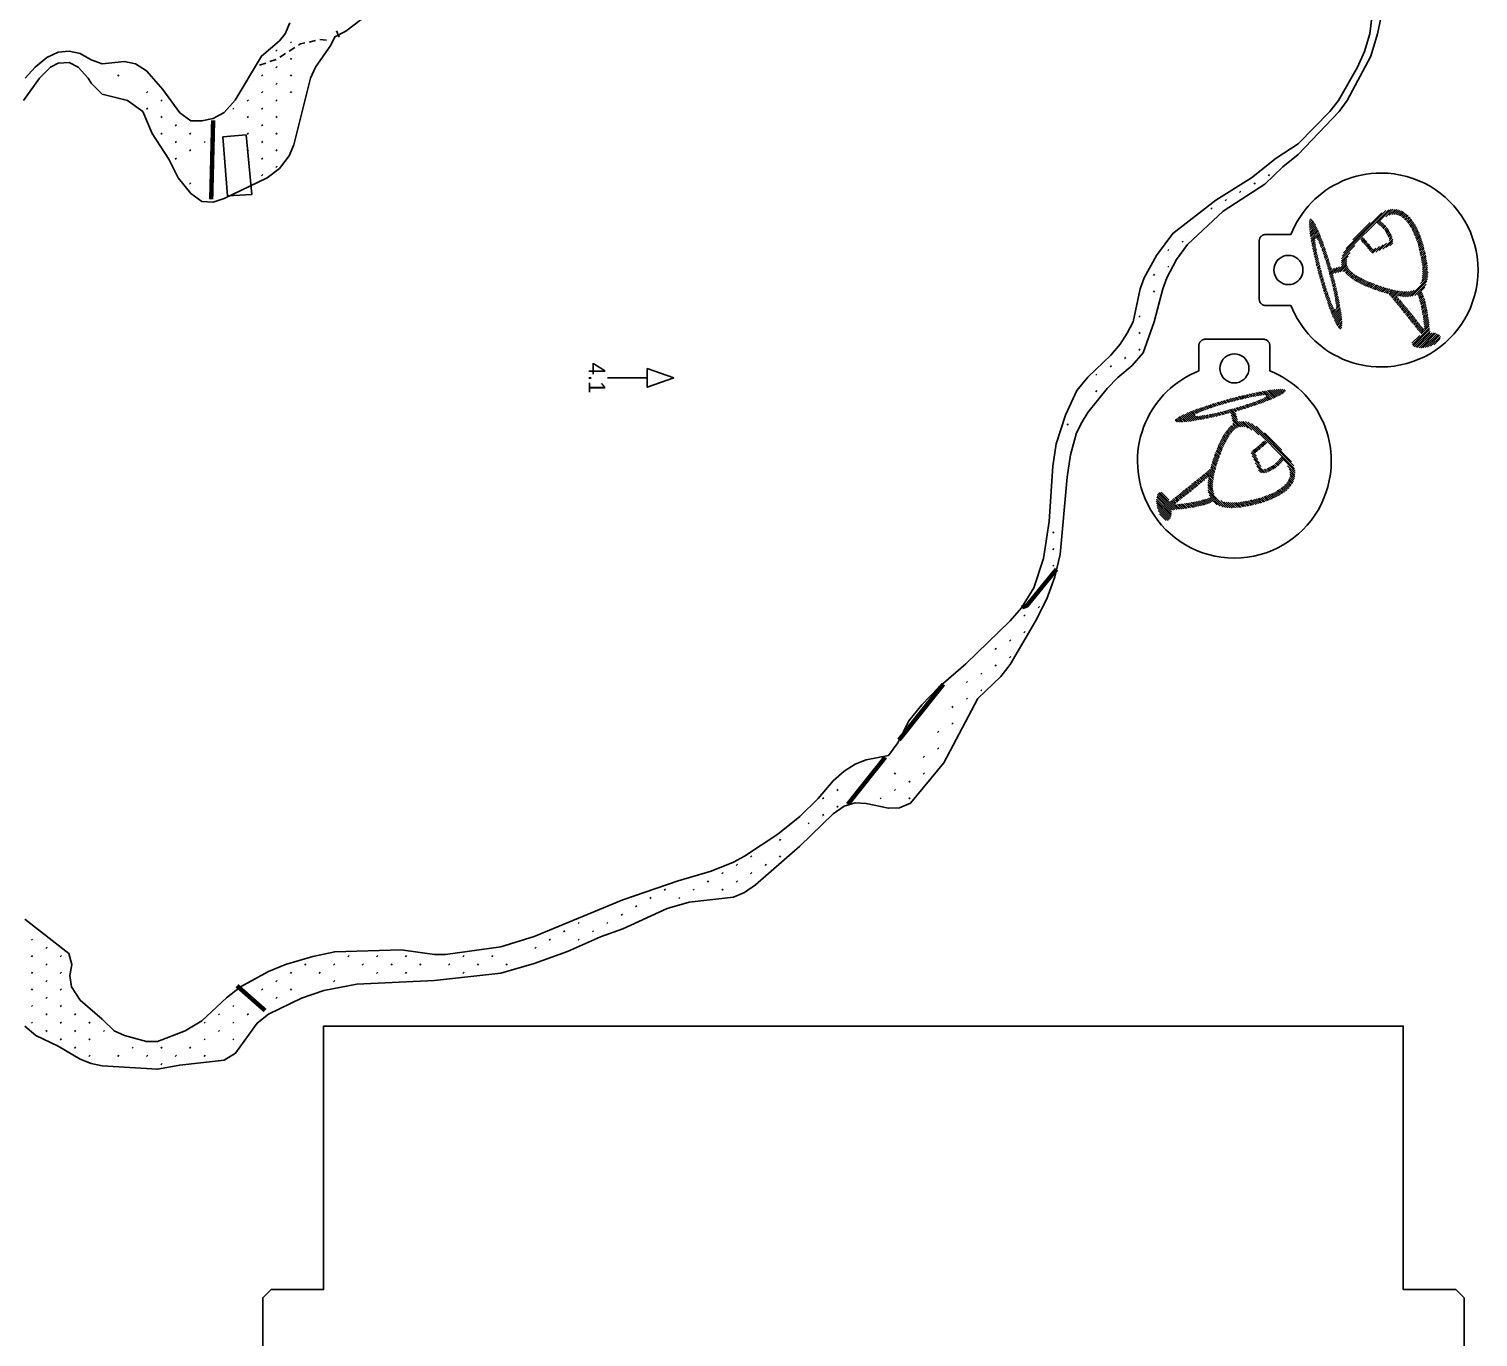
# Model space of a CAD drawing. Header units: millimetres. Extents: x 10 to 1190, y 102 to 890.
# Drawn here: x 927.8 to 1189.5, y 371.9 to 608 of the extents above; entities that cross this region are included whole.
import ezdxf
from ezdxf.enums import TextEntityAlignment as Align

# ---------------------------------------------------------------- set-up
doc = ezdxf.new("R2010")
doc.units = ezdxf.units.MM
for name, color, linetype in [('CUT', 1, 'CONTINUOUS'), ('ETCH', 7, 'CONTINUOUS'), ('SCORE', 5, 'CONTINUOUS')]:
    doc.layers.add(name, color=color, linetype=linetype)

msp = doc.modelspace()

# ---------------------------------------------------------------- linework, layer by layer
at = {"layer": 'CUT'}
for points in [[(1172.222, 611.114), (1171.383, 607.114), (1170.126, 603.114), (1165.859, 595.114), (1164.417, 593.114), (1157.022, 585.327), (1154.284, 583.114), (1151.022, 579.996), (1143.477, 575.114), (1137.019, 569.114), (1135.022, 566.381), (1133.332, 563.114), (1132.563, 561.114), (1131.018, 555.114), (1129.022, 549.557), (1127.022, 547.233), (1124.458, 545.114), (1122.527, 543.114), (1119.022, 538.791), (1118.003, 537.114), (1116.983, 535.114), (1115.922, 531.114), (1115.292, 527.114), (1114.044, 513.114), (1113.065, 509.114), (1111.622, 505.114), (1109.608, 501.114), (1105.022, 493.261), (1103.307, 491.114), (1099.192, 487.114), (1093.022, 475.536), (1087.022, 468.253), (1085.022, 467.384), (1083.022, 467.338), (1079.022, 468.173), (1077.022, 468.28), (1075.022, 467.687), (1073.022, 466.336), (1067.022, 460.489), (1059.022, 453.49), (1057.022, 452.119), (1055.022, 451.251), (1047.022, 450.349), (1043.022, 449.225), (1035.022, 445.555), (1031.022, 444.138), (1025.022, 441.447), (1019.022, 439.29), (1013.022, 437.545), (1001.022, 436.233), (987.022, 435.543), (981.022, 434.397), (977.022, 433.064), (971.022, 430.146), (969.022, 428.517), (965.104, 423.114), (963.022, 421.831), (955.022, 420.954), (951.022, 420.215), (941.022, 420.844), (939.022, 421.242), (937.022, 422.042), (933.022, 424.37), (929.022, 426.274), (927.022, 427.963)], [(927.098, 599.114), (928.917, 601.114), (931.022, 602.864), (933.022, 603.817), (935.022, 604.033), (937.022, 603.57), (939.022, 602.465), (941.022, 601.709), (945.022, 602.134), (947.022, 601.727), (949.022, 600.48), (951.977, 597.114), (955.022, 592.89), (957.022, 591.432), (959.022, 591.423), (961.022, 591.869), (963.022, 592.962), (965.022, 595.136), (969.773, 603.114), (973.022, 605.848), (974.067, 607.114), (974.89, 609.114)]]:
    msp.add_lwpolyline(points, dxfattribs=at)
for points in [[(1150, 569.75), (1150, 569.83), (1150.01, 569.91), (1150.02, 569.99), (1150.04, 570.06), (1150.06, 570.13), (1150.09, 570.2), (1150.12, 570.27), (1150.16, 570.34), (1150.2, 570.4), (1150.24, 570.46), (1150.29, 570.52), (1150.34, 570.57), (1150.4, 570.63), (1150.45, 570.67), (1150.51, 570.72), (1150.58, 570.76), (1150.64, 570.79), (1150.71, 570.82), (1150.78, 570.85), (1150.86, 570.87), (1150.93, 570.89), (1151.01, 570.91), (1151.09, 570.91), (1151.17, 570.92), (1155.72, 570.92), (1156.06, 571.72), (1156.44, 572.5), (1156.85, 573.26), (1157.3, 573.99), (1157.79, 574.7), (1158.3, 575.39), (1158.85, 576.04), (1159.43, 576.67), (1160.05, 577.28), (1160.69, 577.85), (1161.35, 578.39), (1162.05, 578.89), (1162.77, 579.37), (1163.51, 579.8), (1164.28, 580.2), (1165.06, 580.57), (1165.87, 580.89), (1166.7, 581.18), (1167.54, 581.43), (1168.41, 581.63), (1169.29, 581.79), (1170.18, 581.91), (1171.09, 581.98), (1172.01, 582), (1173.2, 581.96), (1174.38, 581.84), (1175.53, 581.64), (1176.66, 581.37), (1177.75, 581.03), (1178.82, 580.62), (1179.85, 580.15), (1180.84, 579.61), (1181.79, 579.01), (1182.7, 578.35), (1183.56, 577.64), (1184.38, 576.87), (1185.15, 576.06), (1185.86, 575.19), (1186.52, 574.28), (1187.12, 573.33), (1187.66, 572.34), (1188.13, 571.31), (1188.54, 570.25), (1188.88, 569.15), (1189.15, 568.03), (1189.35, 566.87), (1189.47, 565.7), (1189.51, 564.5), (1189.47, 563.3), (1189.35, 562.13), (1189.15, 560.97), (1188.88, 559.85), (1188.54, 558.75), (1188.13, 557.69), (1187.66, 556.66), (1187.12, 555.67), (1186.52, 554.72), (1185.86, 553.81), (1185.15, 552.94), (1184.38, 552.13), (1183.56, 551.36), (1182.7, 550.65), (1181.79, 549.99), (1180.84, 549.39), (1179.85, 548.85), (1178.82, 548.38), (1177.75, 547.97), (1176.66, 547.63), (1175.53, 547.36), (1174.38, 547.16), (1173.2, 547.04), (1172.01, 547), (1171.09, 547.02), (1170.18, 547.09), (1169.29, 547.21), (1168.41, 547.37), (1167.54, 547.57), (1166.7, 547.82), (1165.87, 548.11), (1165.06, 548.43), (1164.28, 548.8), (1163.51, 549.2), (1162.77, 549.63), (1162.05, 550.11), (1161.35, 550.61), (1160.69, 551.15), (1160.05, 551.72), (1159.43, 552.33), (1158.85, 552.96), (1158.3, 553.61), (1157.79, 554.3), (1157.3, 555.01), (1156.85, 555.74), (1156.44, 556.5), (1156.06, 557.28), (1155.72, 558.08), (1151.17, 558.08), (1151.09, 558.09), (1151.01, 558.09), (1150.93, 558.11), (1150.86, 558.13), (1150.78, 558.15), (1150.71, 558.18), (1150.64, 558.21), (1150.58, 558.24), (1150.51, 558.28), (1150.45, 558.33), (1150.4, 558.37), (1150.34, 558.43), (1150.29, 558.48), (1150.24, 558.54), (1150.2, 558.6), (1150.16, 558.66), (1150.12, 558.73), (1150.09, 558.8), (1150.06, 558.87), (1150.04, 558.94), (1150.02, 559.01), (1150.01, 559.09), (1150, 559.17), (1150, 559.25), (1150, 569.75)], [(1155.26, 567.13), (1155.717, 567.09), (1156.16, 566.971), (1156.575, 566.778), (1156.951, 566.515), (1157.275, 566.191), (1157.538, 565.815), (1157.731, 565.4), (1157.85, 564.957), (1157.89, 564.5), (1157.85, 564.043), (1157.731, 563.6), (1157.538, 563.185), (1157.275, 562.809), (1156.951, 562.485), (1156.575, 562.222), (1156.16, 562.029), (1155.717, 561.91), (1155.26, 561.87), (1154.803, 561.91), (1154.36, 562.029), (1153.945, 562.222), (1153.569, 562.485), (1153.245, 562.809), (1152.982, 563.185), (1152.789, 563.6), (1152.67, 564.043), (1152.63, 564.5), (1152.67, 564.957), (1152.789, 565.4), (1152.982, 565.815), (1153.245, 566.191), (1153.569, 566.515), (1153.945, 566.778), (1154.36, 566.971), (1154.803, 567.09)], [(1150.75, 552), (1150.83, 552), (1150.91, 551.99), (1150.99, 551.98), (1151.06, 551.96), (1151.13, 551.94), (1151.2, 551.91), (1151.27, 551.88), (1151.34, 551.84), (1151.4, 551.8), (1151.46, 551.76), (1151.52, 551.71), (1151.57, 551.66), (1151.63, 551.6), (1151.67, 551.55), (1151.72, 551.49), (1151.76, 551.42), (1151.79, 551.36), (1151.82, 551.29), (1151.85, 551.22), (1151.87, 551.14), (1151.89, 551.07), (1151.91, 550.99), (1151.91, 550.91), (1151.92, 550.83), (1151.92, 546.28), (1152.72, 545.94), (1153.5, 545.56), (1154.26, 545.15), (1154.99, 544.7), (1155.7, 544.21), (1156.39, 543.7), (1157.04, 543.15), (1157.67, 542.57), (1158.28, 541.95), (1158.85, 541.31), (1159.39, 540.65), (1159.89, 539.95), (1160.37, 539.23), (1160.8, 538.49), (1161.2, 537.72), (1161.57, 536.94), (1161.89, 536.13), (1162.18, 535.3), (1162.43, 534.46), (1162.63, 533.59), (1162.79, 532.71), (1162.91, 531.82), (1162.98, 530.91), (1163, 529.99), (1162.96, 528.8), (1162.84, 527.62), (1162.64, 526.47), (1162.37, 525.34), (1162.03, 524.25), (1161.62, 523.18), (1161.15, 522.15), (1160.61, 521.16), (1160.01, 520.21), (1159.35, 519.3), (1158.64, 518.44), (1157.87, 517.62), (1157.06, 516.85), (1156.19, 516.14), (1155.28, 515.48), (1154.33, 514.88), (1153.34, 514.34), (1152.31, 513.87), (1151.25, 513.46), (1150.15, 513.12), (1149.03, 512.85), (1147.87, 512.65), (1146.7, 512.53), (1145.5, 512.49), (1144.3, 512.53), (1143.13, 512.65), (1141.97, 512.85), (1140.85, 513.12), (1139.75, 513.46), (1138.69, 513.87), (1137.66, 514.34), (1136.67, 514.88), (1135.72, 515.48), (1134.81, 516.14), (1133.94, 516.85), (1133.13, 517.62), (1132.36, 518.44), (1131.65, 519.3), (1130.99, 520.21), (1130.39, 521.16), (1129.85, 522.15), (1129.38, 523.18), (1128.97, 524.25), (1128.63, 525.34), (1128.36, 526.47), (1128.16, 527.62), (1128.04, 528.8), (1128, 529.99), (1128.02, 530.91), (1128.09, 531.82), (1128.21, 532.71), (1128.37, 533.59), (1128.57, 534.46), (1128.82, 535.3), (1129.11, 536.13), (1129.43, 536.94), (1129.8, 537.72), (1130.2, 538.49), (1130.63, 539.23), (1131.11, 539.95), (1131.61, 540.65), (1132.15, 541.31), (1132.72, 541.95), (1133.33, 542.57), (1133.96, 543.15), (1134.61, 543.7), (1135.3, 544.21), (1136.01, 544.7), (1136.74, 545.15), (1137.5, 545.56), (1138.28, 545.94), (1139.08, 546.28), (1139.08, 550.83), (1139.09, 550.91), (1139.09, 550.99), (1139.11, 551.07), (1139.13, 551.14), (1139.15, 551.22), (1139.18, 551.29), (1139.21, 551.36), (1139.24, 551.42), (1139.28, 551.49), (1139.33, 551.55), (1139.37, 551.6), (1139.43, 551.66), (1139.48, 551.71), (1139.54, 551.76), (1139.6, 551.8), (1139.66, 551.84), (1139.73, 551.88), (1139.8, 551.91), (1139.87, 551.94), (1139.94, 551.96), (1140.01, 551.98), (1140.09, 551.99), (1140.17, 552), (1140.25, 552), (1150.75, 552)], [(1148.13, 546.74), (1148.09, 546.283), (1147.971, 545.84), (1147.778, 545.425), (1147.515, 545.049), (1147.191, 544.725), (1146.815, 544.462), (1146.4, 544.269), (1145.957, 544.15), (1145.5, 544.11), (1145.043, 544.15), (1144.6, 544.269), (1144.185, 544.462), (1143.809, 544.725), (1143.485, 545.049), (1143.222, 545.425), (1143.029, 545.84), (1142.91, 546.283), (1142.87, 546.74), (1142.91, 547.197), (1143.029, 547.64), (1143.222, 548.055), (1143.485, 548.431), (1143.809, 548.755), (1144.185, 549.018), (1144.6, 549.211), (1145.043, 549.33), (1145.5, 549.37), (1145.957, 549.33), (1146.4, 549.211), (1146.815, 549.018), (1147.191, 548.755), (1147.515, 548.431), (1147.778, 548.055), (1147.971, 547.64), (1148.09, 547.197)], [(981, 292.885), (1176, 292.885), (1176, 340.442), (1185.5, 340.442), (1187, 341.942), (1187, 378.942), (1185.5, 380.442), (1176, 380.442), (1176, 428), (981, 428), (981, 380.442), (971.5, 380.442), (970, 378.942), (970, 341.942), (971.5, 340.442), (981, 340.442)]]:
    msp.add_lwpolyline(points, close=True, dxfattribs=at)
at = {"layer": 'ETCH'}
for points in [[(983.822, 606.564), (983.311, 607.649)], [(974.79, 604.02), (975.802, 604.665)], [(975.2, 605.72), (974.988, 605.507)], [(976.477, 605.094), (976.822, 605.314), (977.594, 605.485)], [(978.375, 605.659), (979.547, 605.919)], [(980.328, 606.093), (981.519, 605.998)], [(982.315, 605.914), (982.322, 605.914)], [(971.295, 602.119), (972.427, 602.517)], [(972.602, 604.22), (972.39, 604.007)], [(973.102, 602.947), (974.115, 603.591)], [(975.2, 602.72), (974.988, 602.507)], [(944.024, 599.72), (943.812, 599.507)], [(969.408, 601.459), (970.54, 601.855)], [(970.004, 599.72), (969.792, 599.507)], [(972.602, 601.22), (972.39, 601.007)], [(975.2, 599.72), (974.988, 599.507)], [(972.602, 598.22), (972.39, 598.007)], [(949.22, 596.72), (949.008, 596.507)], [(951.818, 595.22), (951.606, 595.007)], [(967.406, 595.22), (967.194, 595.007)], [(970.004, 596.72), (969.792, 596.507)], [(972.602, 595.22), (972.39, 595.007)], [(975.2, 596.72), (974.988, 596.507)], [(949.22, 593.72), (949.008, 593.507)], [(951.818, 592.22), (951.606, 592.007)], [(964.808, 593.72), (964.596, 593.507)], [(967.406, 592.22), (967.194, 592.007)], [(970.004, 593.72), (969.792, 593.507)], [(972.602, 592.22), (972.39, 592.007)], [(951.818, 589.22), (951.606, 589.007)], [(954.416, 590.72), (954.204, 590.507)], [(957.014, 589.22), (956.802, 589.007)], [(967.406, 589.22), (967.194, 589.007)], [(970.004, 590.72), (969.792, 590.507)], [(972.602, 589.22), (972.39, 589.007)], [(954.416, 587.72), (954.204, 587.507)], [(959.612, 587.72), (959.4, 587.507)], [(970.004, 587.72), (969.792, 587.507)], [(954.416, 584.72), (954.204, 584.507)], [(957.014, 586.22), (956.802, 586.007)], [(967.406, 586.22), (967.194, 586.007)], [(970.004, 584.72), (969.792, 584.507)], [(972.602, 586.22), (972.39, 586.007)], [(970.004, 581.72), (969.792, 581.507)], [(972.602, 583.22), (972.39, 583.007)], [(1151.864, 581.72), (1151.652, 581.507)], [(957.014, 580.22), (956.802, 580.007)], [(1146.668, 578.72), (1146.456, 578.507)], [(1149.266, 580.22), (1149.054, 580.007)], [(1144.07, 577.22), (1143.858, 577.007)], [(1141.472, 575.72), (1141.26, 575.507)], [(1159.04, 573.05), (1159.56, 573.57)], [(1159.04, 572.69), (1159.72, 573.37)], [(1159.08, 573.44), (1159.36, 573.72)], [(1165, 566.99), (1173.4, 575.39)], [(1165.24, 567.58), (1172.88, 575.22)], [(1165.72, 568.41), (1172.16, 574.85)], [(1171.32, 572.95), (1173.84, 575.47)], [(1171.48, 572.76), (1171.96, 573.24)], [(1172.84, 574.12), (1174.2, 575.48)], [(1173.48, 574.41), (1174.52, 575.45)], [(1173.96, 574.53), (1174.84, 575.41)], [(1174.32, 574.54), (1175.16, 575.38)], [(1174.68, 574.55), (1175.4, 575.27)], [(1174.96, 574.47), (1175.68, 575.19)], [(1175.2, 574.36), (1175.92, 575.08)], [(1175.44, 574.25), (1176.12, 574.93)], [(1175.68, 574.13), (1176.32, 574.77)], [(1175.88, 573.98), (1176.52, 574.62)], [(1176.08, 573.83), (1176.72, 574.47)], [(1176.24, 573.63), (1176.92, 574.31)], [(1176.44, 573.48), (1177.08, 574.12)], [(1176.6, 573.28), (1177.28, 573.96)], [(1176.75, 573.08), (1177.43, 573.76)], [(1176.9, 572.88), (1177.58, 573.56)], [(1177.06, 572.68), (1177.7, 573.32)], [(1159.04, 572.34), (1159.88, 573.18)], [(1159.08, 572.03), (1160, 572.95)], [(1159.08, 571.67), (1160.16, 572.75)], [(1159.12, 571.36), (1160.24, 572.48)], [(1159.16, 571.05), (1160.36, 572.25)], [(1159.2, 570.73), (1160.48, 572.01)], [(1159.28, 570.46), (1160.6, 571.78)], [(1159.32, 570.15), (1160.72, 571.55)], [(1159.36, 569.83), (1160.8, 571.27)], [(1159.4, 569.52), (1160.92, 571.04)], [(1160.4, 570.17), (1161, 570.77)], [(1166.92, 569.97), (1170.04, 573.09)], [(1171.68, 572.61), (1172.16, 573.09)], [(1171.88, 572.45), (1172.36, 572.93)], [(1172.08, 572.3), (1172.52, 572.74)], [(1172.24, 572.11), (1172.72, 572.59)], [(1172.4, 571.91), (1172.88, 572.39)], [(1172.6, 571.76), (1173.04, 572.2)], [(1172.72, 571.53), (1173.2, 572.01)], [(1172.88, 571.33), (1173.32, 571.77)], [(1173, 571.1), (1173.48, 571.58)], [(1173.12, 570.87), (1173.6, 571.35)], [(1173.24, 570.63), (1173.72, 571.11)], [(1173.36, 570.4), (1173.84, 570.88)], [(1173.44, 570.12), (1173.96, 570.64)], [(1177.17, 572.44), (1177.85, 573.12)], [(1177.32, 572.24), (1178, 572.92)], [(1177.48, 572.04), (1178.16, 572.72)], [(1177.59, 571.8), (1178.27, 572.48)], [(1177.7, 571.56), (1178.38, 572.24)], [(1177.82, 571.32), (1178.5, 572)], [(1177.93, 571.08), (1178.61, 571.76)], [(1178, 570.8), (1178.72, 571.52)], [(1178.16, 570.6), (1178.88, 571.32)], [(1178.23, 570.32), (1178.95, 571.04)], [(1178.35, 570.08), (1179.07, 570.8)], [(1133.678, 568.22), (1133.466, 568.007)], [(1136.276, 569.72), (1136.064, 569.507)], [(1159.48, 569.25), (1160.12, 569.89)], [(1159.52, 568.93), (1160.12, 569.53)], [(1159.6, 568.66), (1160.16, 569.22)], [(1159.64, 568.35), (1160.2, 568.91)], [(1159.72, 568.07), (1160.24, 568.59)], [(1159.76, 567.76), (1160.32, 568.32)], [(1159.84, 567.48), (1160.36, 568)], [(1160.52, 569.93), (1161.12, 570.53)], [(1160.68, 569.74), (1161.2, 570.26)], [(1160.76, 569.47), (1161.32, 570.03)], [(1160.88, 569.23), (1161.4, 569.75)], [(1161, 569), (1161.52, 569.52)], [(1161.08, 568.72), (1161.6, 569.24)], [(1161.2, 568.49), (1161.68, 568.97)], [(1161.28, 568.22), (1161.76, 568.7)], [(1161.36, 567.94), (1161.88, 568.46)], [(1161.48, 567.71), (1161.96, 568.19)], [(1164.88, 566.51), (1167.28, 568.91)], [(1168.32, 569.95), (1168.76, 570.39)], [(1168.44, 569.72), (1168.92, 570.2)], [(1168.6, 569.53), (1169.08, 570.01)], [(1168.8, 569.37), (1169.24, 569.81)], [(1168.96, 569.18), (1169.4, 569.62)], [(1169.12, 568.99), (1169.56, 569.43)], [(1169.28, 568.79), (1169.72, 569.23)], [(1169.44, 568.6), (1169.92, 569.08)], [(1169.6, 568.41), (1170.04, 568.85)], [(1169.76, 568.21), (1170.2, 568.65)], [(1169.92, 568.02), (1170.36, 568.46)], [(1170.08, 567.83), (1170.56, 568.31)], [(1170.24, 567.63), (1171.08, 568.47)], [(1170.48, 567.52), (1171.72, 568.76)], [(1171.04, 567.72), (1172.36, 569.04)], [(1171.67, 568), (1172.99, 569.32)], [(1172.3, 568.28), (1174.1, 570.08)], [(1172.94, 568.56), (1174.14, 569.76)], [(1173.47, 569.8), (1174.03, 570.36)], [(1173.57, 568.84), (1174.13, 569.4)], [(1178.42, 569.8), (1179.14, 570.52)], [(1178.49, 569.52), (1179.25, 570.28)], [(1178.61, 569.28), (1179.33, 570)], [(1178.68, 569), (1179.44, 569.76)], [(1178.75, 568.72), (1179.51, 569.48)], [(1178.83, 568.44), (1179.59, 569.2)], [(1178.9, 568.16), (1179.66, 568.92)], [(1178.97, 567.88), (1179.73, 568.64)], [(1179.01, 567.56), (1179.81, 568.36)], [(1179.08, 567.28), (1179.84, 568.04)], [(1159.88, 567.17), (1160.4, 567.69)], [(1159.96, 566.9), (1160.48, 567.42)], [(1160.04, 566.62), (1160.56, 567.14)], [(1160.08, 566.31), (1160.6, 566.83)], [(1160.16, 566.04), (1160.68, 566.56)], [(1160.24, 565.76), (1160.72, 566.24)], [(1160.28, 565.45), (1160.8, 565.97)], [(1160.36, 565.18), (1160.88, 565.7)], [(1160.44, 564.9), (1160.92, 565.38)], [(1161.56, 567.44), (1162.04, 567.92)], [(1161.64, 567.16), (1162.12, 567.64)], [(1161.72, 566.89), (1162.2, 567.37)], [(1161.8, 566.62), (1162.32, 567.14)], [(1161.92, 566.38), (1162.4, 566.86)], [(1162, 566.11), (1162.48, 566.59)], [(1162.08, 565.84), (1162.56, 566.32)], [(1162.16, 565.56), (1162.64, 566.04)], [(1162.24, 565.29), (1162.72, 565.77)], [(1162.32, 565.01), (1162.8, 565.49)], [(1163.68, 563.9), (1165.8, 566.02)], [(1164.16, 564.03), (1165.8, 565.67)], [(1164.64, 564.15), (1165.84, 565.35)], [(1164.84, 566.12), (1166.4, 567.68)], [(1164.84, 565.77), (1166.04, 566.97)], [(1164.88, 565.45), (1165.84, 566.41)], [(1179.15, 567), (1179.95, 567.8)], [(1179.23, 566.72), (1180.03, 567.52)], [(1179.26, 566.4), (1180.06, 567.2)], [(1179.3, 566.08), (1180.14, 566.92)], [(1179.37, 565.8), (1180.17, 566.6)], [(1179.4, 565.48), (1180.2, 566.28)], [(1179.47, 564.84), (1180.35, 565.72)], [(1179.48, 565.2), (1180.28, 566)], [(1179.5, 564.52), (1180.38, 565.4)], [(1131.08, 563.72), (1130.868, 563.507)], [(1133.678, 565.22), (1133.466, 565.007)], [(1160.52, 564.63), (1161, 565.11)], [(1160.6, 564.36), (1161.08, 564.84)], [(1160.64, 564.04), (1161.16, 564.56)], [(1160.72, 563.77), (1161.24, 564.29)], [(1160.8, 563.49), (1161.28, 563.97)], [(1160.88, 563.22), (1161.36, 563.7)], [(1160.96, 562.95), (1161.44, 563.43)], [(1161.04, 562.67), (1161.52, 563.15)], [(1161.12, 562.4), (1161.6, 562.88)], [(1162.4, 564.74), (1162.88, 565.22)], [(1162.48, 564.47), (1162.96, 564.95)], [(1162.56, 564.19), (1163.12, 564.75)], [(1162.6, 563.88), (1163.56, 564.84)], [(1162.68, 563.61), (1164.04, 564.97)], [(1162.76, 563.33), (1164.48, 565.05)], [(1162.84, 563.06), (1163.32, 563.54)], [(1162.92, 562.79), (1163.4, 563.27)], [(1163, 562.51), (1163.48, 562.99)], [(1165.08, 564.24), (1165.96, 565.12)], [(1165.4, 564.21), (1166.08, 564.89)], [(1165.56, 564.01), (1166.2, 564.65)], [(1165.72, 563.82), (1166.36, 564.46)], [(1165.88, 563.63), (1166.56, 564.31)], [(1166.08, 563.47), (1166.72, 564.11)], [(1166.28, 563.32), (1166.92, 563.96)], [(1166.48, 563.16), (1167.12, 563.8)], [(1166.67, 563), (1167.31, 563.64)], [(1166.86, 562.84), (1167.54, 563.52)], [(1167.06, 562.68), (1167.74, 563.36)], [(1167.29, 562.56), (1167.97, 563.24)], [(1167.52, 562.44), (1168.2, 563.12)], [(1167.76, 562.32), (1168.44, 563)], [(1167.99, 562.2), (1168.67, 562.88)], [(1168.22, 562.08), (1168.9, 562.76)], [(1177.18, 559.72), (1180.38, 562.92)], [(1179.14, 562.04), (1180.42, 563.32)], [(1179.35, 562.6), (1180.43, 563.68)], [(1179.44, 563.4), (1180.4, 564.36)], [(1179.44, 563.04), (1180.48, 564.08)], [(1179.49, 563.8), (1180.41, 564.72)], [(1179.5, 564.16), (1180.38, 565.04)], [(1131.08, 560.72), (1130.868, 560.507)], [(1161.2, 562.13), (1161.68, 562.61)], [(1161.28, 561.85), (1161.76, 562.33)], [(1161.36, 561.58), (1161.84, 562.06)], [(1161.44, 561.31), (1161.92, 561.79)], [(1161.52, 561.03), (1162, 561.51)], [(1161.6, 560.76), (1162.08, 561.24)], [(1161.68, 560.49), (1162.16, 560.97)], [(1161.76, 560.21), (1162.28, 560.73)], [(1161.88, 559.98), (1162.36, 560.46)], [(1161.96, 559.71), (1162.44, 560.19)], [(1163.08, 562.24), (1163.56, 562.72)], [(1163.12, 561.93), (1163.64, 562.45)], [(1163.2, 561.65), (1163.68, 562.13)], [(1163.28, 561.38), (1163.76, 561.86)], [(1163.32, 561.07), (1163.84, 561.59)], [(1163.4, 560.79), (1163.92, 561.31)], [(1163.48, 560.52), (1163.96, 561)], [(1163.52, 560.2), (1164.04, 560.72)], [(1163.59, 559.92), (1164.11, 560.44)], [(1163.62, 559.6), (1164.14, 560.12)], [(1168.46, 561.96), (1169.14, 562.64)], [(1168.69, 561.84), (1169.37, 562.52)], [(1168.92, 561.72), (1169.64, 562.44)], [(1169.16, 561.6), (1169.88, 562.32)], [(1169.43, 561.52), (1170.15, 562.24)], [(1169.67, 561.4), (1170.39, 562.12)], [(1169.94, 561.32), (1170.66, 562.04)], [(1170.17, 561.2), (1170.89, 561.92)], [(1170.45, 561.12), (1171.17, 561.84)], [(1170.68, 561), (1171.44, 561.76)], [(1170.95, 560.92), (1171.67, 561.64)], [(1171.23, 560.84), (1171.95, 561.56)], [(1171.46, 560.72), (1172.22, 561.48)], [(1171.73, 560.64), (1172.49, 561.4)], [(1172.01, 560.56), (1172.73, 561.28)], [(1172.28, 560.48), (1173, 561.2)], [(1172.55, 560.4), (1173.31, 561.16)], [(1172.83, 560.32), (1173.59, 561.08)], [(1173.1, 560.24), (1173.86, 561)], [(1173.38, 560.16), (1174.14, 560.92)], [(1173.53, 559.96), (1174.41, 560.84)], [(1173.68, 559.76), (1174.72, 560.8)], [(1173.88, 559.6), (1175.04, 560.76)], [(1174.03, 559.4), (1175.35, 560.72)], [(1174.18, 559.2), (1175.66, 560.68)], [(1175.14, 559.8), (1175.98, 560.64)], [(1175.45, 559.76), (1176.33, 560.64)], [(1175.76, 559.72), (1176.68, 560.64)], [(1176.08, 559.68), (1177.04, 560.64)], [(1176.43, 559.68), (1177.47, 560.72)], [(1176.78, 559.68), (1177.98, 560.88)], [(1177.57, 559.76), (1180.29, 562.48)], [(1178.08, 559.92), (1180.12, 561.96)], [(1178.56, 560.04), (1179.92, 561.4)], [(1178.67, 559.8), (1179.35, 560.48)], [(1178.79, 559.56), (1179.47, 560.24)], [(1162.04, 559.43), (1162.52, 559.91)], [(1162.12, 559.16), (1162.64, 559.68)], [(1162.24, 558.92), (1162.72, 559.4)], [(1162.31, 558.64), (1162.79, 559.12)], [(1162.38, 558.36), (1162.9, 558.88)], [(1162.5, 558.12), (1162.98, 558.6)], [(1162.57, 557.84), (1163.09, 558.36)], [(1162.64, 557.56), (1163.2, 558.12)], [(1162.8, 557.36), (1163.32, 557.88)], [(1162.87, 557.08), (1163.43, 557.64)], [(1163.06, 556.56), (1164.58, 558.08)], [(1163.17, 556.32), (1164.61, 557.76)], [(1163.7, 559.32), (1164.22, 559.84)], [(1163.73, 559), (1164.29, 559.56)], [(1163.76, 558.68), (1164.32, 559.24)], [(1163.84, 558.4), (1164.44, 559)], [(1163.86, 557.72), (1164.5, 558.36)], [(1163.87, 558.08), (1164.47, 558.68)], [(1174.34, 559), (1174.98, 559.64)], [(1174.49, 558.8), (1175.13, 559.44)], [(1174.64, 558.6), (1175.28, 559.24)], [(1174.84, 558.44), (1175.48, 559.08)], [(1174.99, 558.24), (1175.63, 558.88)], [(1175.14, 558.04), (1175.78, 558.68)], [(1175.3, 557.84), (1175.94, 558.48)], [(1175.45, 557.64), (1176.09, 558.28)], [(1175.6, 557.44), (1176.24, 558.08)], [(1175.76, 557.24), (1176.44, 557.92)], [(1175.91, 557.04), (1176.59, 557.72)], [(1176.07, 556.84), (1176.75, 557.52)], [(1178.86, 559.28), (1179.58, 560)], [(1178.93, 559), (1179.69, 559.76)], [(1179.01, 558.72), (1179.77, 559.48)], [(1179.12, 558.48), (1179.88, 559.24)], [(1179.19, 558.2), (1179.95, 558.96)], [(1179.23, 557.88), (1180.03, 558.68)], [(1179.3, 557.6), (1180.1, 558.4)], [(1179.33, 557.28), (1180.13, 558.08)], [(1179.41, 557), (1180.21, 557.8)], [(1128.482, 556.22), (1128.27, 556.007)], [(1162.98, 556.84), (1163.58, 557.44)], [(1163.24, 556.04), (1164.68, 557.48)], [(1163.4, 555.84), (1164.76, 557.2)], [(1163.51, 555.6), (1164.79, 556.88)], [(1163.59, 555.32), (1164.83, 556.56)], [(1163.7, 555.08), (1164.86, 556.24)], [(1163.81, 554.84), (1164.89, 555.92)], [(1163.93, 554.6), (1164.93, 555.6)], [(1164.08, 554.4), (1164.96, 555.28)], [(1164.23, 554.2), (1164.99, 554.96)], [(1176.26, 556.68), (1176.9, 557.32)], [(1176.41, 556.48), (1177.05, 557.12)], [(1176.57, 556.28), (1177.21, 556.92)], [(1176.72, 556.08), (1177.4, 556.76)], [(1176.87, 555.88), (1177.55, 556.56)], [(1177.03, 555.68), (1177.71, 556.36)], [(1177.18, 555.48), (1177.86, 556.16)], [(1177.33, 555.28), (1178.01, 555.96)], [(1177.49, 555.08), (1178.17, 555.76)], [(1177.64, 554.88), (1178.32, 555.56)], [(1177.83, 554.72), (1178.47, 555.36)], [(1177.99, 554.52), (1178.63, 555.16)], [(1178.14, 554.32), (1178.78, 554.96)], [(1179.44, 556.68), (1180.24, 557.48)], [(1179.51, 556.4), (1180.35, 557.24)], [(1179.59, 556.12), (1180.39, 556.92)], [(1179.62, 555.8), (1180.42, 556.6)], [(1179.66, 555.48), (1180.46, 556.28)], [(1179.69, 555.16), (1180.53, 556)], [(1179.72, 554.84), (1180.56, 555.68)], [(1179.76, 554.52), (1180.64, 555.4)], [(1179.79, 554.2), (1180.67, 555.08)], [(1128.482, 553.22), (1128.27, 553.007)], [(1164.39, 554), (1164.99, 554.6)], [(1164.54, 553.8), (1164.94, 554.2)], [(1177.58, 551.28), (1178.98, 552.68)], [(1177.65, 551), (1180.73, 554.08)], [(1177.8, 550.8), (1180.76, 553.76)], [(1178, 550.64), (1180.84, 553.48)], [(1178.27, 550.56), (1180.87, 553.16)], [(1178.3, 554.12), (1178.94, 554.76)], [(1178.45, 553.92), (1179.09, 554.56)], [(1178.54, 550.48), (1181.22, 553.16)], [(1178.6, 553.72), (1179.24, 554.36)], [(1178.76, 553.52), (1179.44, 554.2)], [(1178.86, 550.44), (1181.58, 553.16)], [(1178.91, 553.32), (1179.59, 554)], [(1179.1, 553.16), (1179.74, 553.8)], [(1179.17, 550.4), (1181.85, 553.08)], [(1179.26, 552.96), (1180.7, 554.4)], [(1179.56, 550.44), (1182.12, 553)], [(1179.82, 553.88), (1180.66, 554.72)], [(1179.96, 550.48), (1182.36, 552.88)], [(1180.39, 550.56), (1182.55, 552.72)], [(1180.91, 550.72), (1182.71, 552.52)], [(1128.482, 550.22), (1128.27, 550.007)], [(1181.54, 551), (1182.7, 552.16)], [(1123.286, 547.22), (1123.074, 547.007)], [(1125.884, 548.72), (1125.672, 548.507)], [(1032.261, 545.008), (1039.461, 545.008)], [(1120.688, 545.72), (1120.476, 545.507)], [(1120.688, 542.72), (1120.476, 542.507)], [(1147.04, 541.84), (1147.56, 541.32)], [(1147.31, 541.92), (1147.83, 541.4)], [(1147.62, 541.96), (1148.14, 541.44)], [(1147.9, 542.04), (1148.42, 541.52)], [(1148.17, 542.12), (1148.69, 541.6)], [(1148.48, 542.16), (1149, 541.64)], [(1148.76, 542.24), (1149.32, 541.68)], [(1149.07, 542.28), (1149.59, 541.76)], [(1149.35, 542.36), (1149.91, 541.8)], [(1149.66, 542.4), (1150.22, 541.84)], [(1149.93, 542.48), (1150.53, 541.88)], [(1150.25, 542.52), (1150.89, 541.88)], [(1150.52, 542.6), (1152.04, 541.08)], [(1150.83, 542.64), (1152.27, 541.2)], [(1151.15, 542.68), (1152.55, 541.28)], [(1151.46, 542.72), (1152.78, 541.4)], [(1151.73, 542.8), (1153.01, 541.52)], [(1152.05, 542.84), (1153.25, 541.64)], [(1152.36, 542.88), (1153.48, 541.76)], [(1152.67, 542.92), (1153.75, 541.84)], [(1153.03, 542.92), (1153.95, 542)], [(1153.34, 542.96), (1154.18, 542.12)], [(1153.69, 542.96), (1154.37, 542.28)], [(1154.05, 542.96), (1154.57, 542.44)], [(1154.44, 542.92), (1154.72, 542.64)], [(1138.36, 539.2), (1138.88, 538.68)], [(1138.56, 539.36), (1139.12, 538.8)], [(1138.84, 539.43), (1139.36, 538.91)], [(1139.12, 539.5), (1139.6, 539.02)], [(1139.36, 539.62), (1139.88, 539.1)], [(1139.64, 539.69), (1140.12, 539.21)], [(1139.92, 539.76), (1140.4, 539.28)], [(1140.16, 539.88), (1140.68, 539.36)], [(1140.43, 539.96), (1140.91, 539.48)], [(1140.71, 540.04), (1141.19, 539.56)], [(1140.98, 540.12), (1141.46, 539.64)], [(1141.21, 540.24), (1141.73, 539.72)], [(1141.49, 540.32), (1141.97, 539.84)], [(1141.76, 540.4), (1142.24, 539.92)], [(1142.03, 540.48), (1142.51, 540)], [(1142.31, 540.56), (1142.79, 540.08)], [(1142.58, 540.64), (1143.06, 540.16)], [(1142.85, 540.72), (1143.33, 540.24)], [(1143.13, 540.8), (1143.61, 540.32)], [(1143.4, 540.88), (1143.88, 540.4)], [(1143.67, 540.96), (1144.15, 540.48)], [(1143.95, 541.04), (1144.43, 540.56)], [(1144.22, 541.12), (1144.7, 540.64)], [(1144.33, 539.24), (1146.05, 537.52)], [(1144.49, 541.2), (1144.97, 540.72)], [(1144.61, 539.32), (1145.97, 537.96)], [(1144.77, 541.28), (1145.29, 540.76)], [(1144.88, 539.4), (1145.84, 538.44)], [(1145.04, 541.36), (1145.56, 540.84)], [(1145.19, 539.44), (1145.75, 538.88)], [(1145.36, 541.4), (1145.84, 540.92)], [(1145.47, 539.52), (1145.95, 539.04)], [(1145.63, 541.48), (1146.11, 541)], [(1145.74, 539.6), (1146.22, 539.12)], [(1145.9, 541.56), (1146.38, 541.08)], [(1146.01, 539.68), (1146.49, 539.2)], [(1146.18, 541.64), (1146.7, 541.12)], [(1146.29, 539.76), (1146.77, 539.28)], [(1146.45, 541.72), (1146.97, 541.2)], [(1146.56, 539.84), (1147.04, 539.36)], [(1146.76, 541.76), (1147.24, 541.28)], [(1146.84, 539.92), (1147.32, 539.44)], [(1147.11, 540), (1147.59, 539.52)], [(1147.38, 540.08), (1147.86, 539.6)], [(1147.62, 540.2), (1148.14, 539.68)], [(1147.89, 540.28), (1148.37, 539.8)], [(1148.16, 540.36), (1148.64, 539.88)], [(1148.44, 540.44), (1148.92, 539.96)], [(1148.71, 540.52), (1149.19, 540.04)], [(1148.94, 540.64), (1149.46, 540.12)], [(1149.22, 540.72), (1149.7, 540.24)], [(1149.49, 540.8), (1149.97, 540.32)], [(1149.72, 540.92), (1150.24, 540.4)], [(1150, 541), (1150.52, 540.48)], [(1150.23, 541.12), (1150.75, 540.6)], [(1150.47, 541.24), (1151.03, 540.68)], [(1150.74, 541.32), (1151.26, 540.8)], [(1150.93, 541.48), (1151.53, 540.88)], [(1151.17, 541.6), (1151.77, 541)], [(1115.492, 536.72), (1115.28, 536.507)], [(1134.8, 537.46), (1135.2, 537.06)], [(1135, 537.61), (1135.6, 537.01)], [(1135.2, 537.77), (1135.96, 537.01)], [(1135.4, 537.92), (1136.28, 537.04)], [(1135.6, 538.07), (1136.6, 537.07)], [(1135.84, 538.19), (1136.92, 537.11)], [(1136.08, 538.3), (1137.24, 537.14)], [(1136.32, 538.41), (1137.56, 537.17)], [(1136.6, 538.49), (1137.88, 537.21)], [(1136.84, 538.6), (1138.2, 537.24)], [(1137.04, 538.76), (1138.48, 537.32)], [(1137.32, 538.83), (1138.76, 537.39)], [(1137.56, 538.94), (1139.08, 537.42)], [(1137.84, 539.02), (1138.44, 538.42)], [(1138.08, 539.13), (1138.64, 538.57)], [(1138.72, 538.14), (1139.36, 537.5)], [(1139.08, 538.13), (1139.68, 537.53)], [(1139.4, 538.16), (1140, 537.56)], [(1139.68, 538.24), (1140.24, 537.68)], [(1140, 538.27), (1140.56, 537.71)], [(1140.32, 538.3), (1140.84, 537.78)], [(1140.6, 538.38), (1141.12, 537.86)], [(1140.92, 538.41), (1141.44, 537.89)], [(1141.2, 538.48), (1141.72, 537.96)], [(1141.52, 538.52), (1142, 538.04)], [(1141.79, 538.6), (1142.31, 538.08)], [(1142.07, 538.68), (1142.59, 538.16)], [(1142.38, 538.72), (1142.86, 538.24)], [(1142.65, 538.8), (1143.13, 538.32)], [(1142.93, 538.88), (1143.45, 538.36)], [(1143.24, 538.92), (1143.72, 538.44)], [(1143.51, 539), (1143.99, 538.52)], [(1143.79, 539.08), (1144.27, 538.6)], [(1144.06, 539.16), (1144.54, 538.68)], [(1144.9, 538.32), (1147.02, 536.2)], [(1145.03, 537.84), (1146.67, 536.2)], [(1145.15, 537.36), (1146.35, 536.16)], [(1145.21, 536.6), (1145.89, 535.92)], [(1145.24, 536.92), (1146.12, 536.04)], [(1146.45, 537.12), (1147.41, 536.16)], [(1146.77, 537.16), (1147.97, 535.96)], [(1147.12, 537.16), (1148.68, 535.6)], [(1147.51, 537.12), (1149.91, 534.72)], [(1147.99, 537), (1156.39, 528.6)], [(1148.58, 536.76), (1156.22, 529.12)], [(1143.2, 534.01), (1143.88, 533.33)], [(1143.32, 534.24), (1144, 533.56)], [(1143.44, 534.48), (1144.12, 533.8)], [(1143.56, 534.71), (1144.24, 534.03)], [(1143.68, 534.94), (1144.36, 534.26)], [(1143.84, 535.14), (1144.52, 534.46)], [(1144, 535.33), (1144.64, 534.69)], [(1144.16, 535.52), (1144.8, 534.88)], [(1144.32, 535.72), (1144.96, 535.08)], [(1144.47, 535.92), (1145.11, 535.28)], [(1144.63, 536.12), (1145.31, 535.44)], [(1144.82, 536.28), (1145.46, 535.64)], [(1145.01, 536.44), (1145.65, 535.8)], [(1149.41, 536.28), (1155.85, 529.84)], [(1150.97, 535.08), (1154.09, 531.96)], [(1142, 531.32), (1142.76, 530.56)], [(1142.12, 531.55), (1142.84, 530.83)], [(1142.2, 531.83), (1142.92, 531.11)], [(1142.32, 532.06), (1143.04, 531.34)], [(1142.4, 532.33), (1143.12, 531.61)], [(1142.52, 532.57), (1143.24, 531.85)], [(1142.6, 532.84), (1143.32, 532.12)], [(1142.72, 533.08), (1143.44, 532.36)], [(1142.84, 533.31), (1143.52, 532.63)], [(1142.96, 533.54), (1143.64, 532.86)], [(1143.08, 533.78), (1143.76, 533.1)], [(1148.52, 531.52), (1149.76, 530.28)], [(1148.63, 531.76), (1149.47, 530.92)], [(1148.83, 531.92), (1149.31, 531.44)], [(1149.02, 532.08), (1149.46, 531.64)], [(1149.21, 532.24), (1149.65, 531.8)], [(1149.41, 532.4), (1149.85, 531.96)], [(1149.6, 532.56), (1150.08, 532.08)], [(1149.79, 532.72), (1150.23, 532.28)], [(1149.99, 532.88), (1150.43, 532.44)], [(1150.18, 533.04), (1150.62, 532.6)], [(1150.37, 533.2), (1150.81, 532.76)], [(1150.53, 533.4), (1151.01, 532.92)], [(1150.72, 533.56), (1151.2, 533.08)], [(1150.95, 533.68), (1151.39, 533.24)], [(1141.24, 528.9), (1142, 528.14)], [(1141.32, 529.17), (1142.08, 528.41)], [(1141.4, 529.45), (1142.16, 528.69)], [(1141.48, 529.72), (1142.2, 529)], [(1141.56, 529.99), (1142.28, 529.27)], [(1141.64, 530.27), (1142.4, 529.51)], [(1141.72, 530.54), (1142.48, 529.78)], [(1141.84, 530.77), (1142.56, 530.05)], [(1141.92, 531.05), (1142.64, 530.33)], [(1148.72, 530.96), (1150.04, 529.64)], [(1149, 530.33), (1150.32, 529.01)], [(1149.28, 529.7), (1151.08, 527.9)], [(1149.56, 529.06), (1150.76, 527.86)], [(1151.63, 528.76), (1152.11, 528.28)], [(1151.87, 528.88), (1152.35, 528.4)], [(1152.1, 529), (1152.58, 528.52)], [(1152.33, 529.12), (1152.77, 528.68)], [(1152.53, 529.28), (1153.01, 528.8)], [(1152.76, 529.4), (1153.2, 528.96)], [(1152.91, 529.6), (1153.39, 529.12)], [(1153.11, 529.76), (1153.59, 529.28)], [(1153.3, 529.92), (1153.74, 529.48)], [(1153.45, 530.12), (1153.93, 529.64)], [(1153.61, 530.32), (1154.09, 529.84)], [(1153.76, 530.52), (1154.24, 530.04)], [(1153.95, 530.68), (1156.47, 528.16)], [(1155.12, 529.16), (1156.48, 527.8)], [(1138.04, 526.09), (1138.72, 525.41)], [(1138.24, 526.24), (1138.92, 525.56)], [(1138.44, 526.4), (1139.08, 525.76)], [(1138.64, 526.55), (1139.28, 525.91)], [(1138.84, 526.7), (1139.48, 526.06)], [(1139.04, 526.86), (1139.68, 526.22)], [(1139.24, 527.01), (1139.88, 526.37)], [(1139.44, 527.16), (1140.08, 526.52)], [(1139.6, 527.36), (1140.24, 526.72)], [(1139.8, 527.51), (1140.44, 526.87)], [(1140, 527.66), (1140.64, 527.02)], [(1140.2, 527.82), (1141.68, 526.34)], [(1140.4, 527.97), (1141.72, 526.65)], [(1140.6, 528.12), (1141.76, 526.96)], [(1140.72, 526.24), (1141.64, 525.32)], [(1140.76, 528.32), (1141.8, 527.28)], [(1140.76, 526.55), (1141.64, 525.67)], [(1140.8, 526.86), (1141.64, 526.02)], [(1140.96, 528.47), (1141.84, 527.59)], [(1141.16, 528.62), (1141.92, 527.86)], [(1149.84, 528.43), (1150.4, 527.87)], [(1150.8, 528.53), (1151.36, 527.97)], [(1151.12, 528.56), (1151.64, 528.04)], [(1151.4, 528.64), (1151.88, 528.16)], [(1154.98, 526.12), (1155.62, 525.48)], [(1155.13, 526.32), (1155.77, 525.68)], [(1155.25, 526.56), (1155.93, 525.88)], [(1155.36, 526.8), (1156.08, 526.08)], [(1155.41, 528.52), (1156.45, 527.48)], [(1155.47, 527.04), (1156.19, 526.32)], [(1155.53, 528.04), (1156.41, 527.16)], [(1155.54, 527.68), (1156.38, 526.84)], [(1155.55, 527.32), (1156.27, 526.6)], [(1131.56, 523.73), (1134.16, 521.13)], [(1131.64, 524), (1134.48, 521.16)], [(1131.8, 524.2), (1134.76, 521.24)], [(1132, 524.35), (1135.08, 521.27)], [(1132.28, 524.42), (1133.68, 523.02)], [(1134.92, 523.55), (1135.56, 522.91)], [(1135.12, 523.7), (1135.76, 523.06)], [(1135.32, 523.86), (1135.96, 523.22)], [(1135.52, 524.01), (1136.16, 523.37)], [(1135.72, 524.17), (1136.36, 523.53)], [(1135.88, 524.36), (1136.56, 523.68)], [(1136.08, 524.51), (1136.76, 523.83)], [(1136.28, 524.67), (1136.96, 523.99)], [(1136.48, 524.82), (1137.16, 524.14)], [(1136.68, 524.97), (1137.36, 524.29)], [(1136.88, 525.13), (1137.56, 524.45)], [(1137.08, 525.28), (1137.76, 524.6)], [(1137.28, 525.43), (1137.92, 524.79)], [(1137.48, 525.59), (1138.12, 524.95)], [(1137.68, 525.74), (1138.32, 525.1)], [(1137.84, 525.93), (1138.52, 525.25)], [(1140.68, 525.92), (1141.64, 524.96)], [(1140.68, 525.57), (1141.72, 524.53)], [(1140.68, 525.22), (1141.88, 524.02)], [(1140.72, 524.82), (1143.92, 521.62)], [(1140.76, 524.43), (1143.48, 521.71)], [(1140.92, 523.92), (1142.96, 521.88)], [(1150.52, 523.51), (1151.28, 522.75)], [(1150.8, 523.58), (1151.52, 522.86)], [(1151.08, 523.65), (1151.8, 522.93)], [(1151.32, 523.77), (1152.04, 523.05)], [(1151.6, 523.84), (1152.32, 523.12)], [(1151.8, 524), (1152.52, 523.28)], [(1152.08, 524.07), (1152.76, 523.39)], [(1152.32, 524.18), (1153, 523.5)], [(1152.56, 524.3), (1153.24, 523.62)], [(1152.8, 524.41), (1153.48, 523.73)], [(1153.04, 524.52), (1153.72, 523.84)], [(1153.24, 524.68), (1153.92, 524)], [(1153.44, 524.83), (1154.12, 524.15)], [(1153.68, 524.94), (1154.32, 524.3)], [(1153.88, 525.1), (1154.56, 524.42)], [(1154.08, 525.25), (1154.76, 524.57)], [(1154.28, 525.4), (1154.96, 524.72)], [(1154.48, 525.56), (1155.12, 524.92)], [(1154.63, 525.76), (1155.31, 525.08)], [(1154.83, 525.92), (1155.47, 525.28)], [(1131.4, 522.83), (1134.08, 520.15)], [(1131.44, 523.14), (1134.16, 520.42)], [(1131.44, 522.44), (1134, 519.88)], [(1131.48, 523.46), (1134.16, 520.78)], [(1131.48, 522.04), (1133.88, 519.64)], [(1131.56, 521.61), (1133.72, 519.45)], [(1131.72, 521.09), (1133.52, 519.29)], [(1133.96, 522.74), (1135.4, 521.3)], [(1134.16, 522.9), (1134.8, 522.26)], [(1134.32, 523.09), (1135, 522.41)], [(1134.52, 523.24), (1135.2, 522.56)], [(1134.72, 523.4), (1135.36, 522.76)], [(1134.88, 522.18), (1135.72, 521.34)], [(1135.2, 522.21), (1136.08, 521.33)], [(1135.52, 522.24), (1136.4, 521.36)], [(1135.84, 522.28), (1136.68, 521.44)], [(1136.16, 522.31), (1137, 521.47)], [(1136.48, 522.34), (1137.28, 521.54)], [(1136.8, 522.38), (1137.6, 521.58)], [(1137.12, 522.41), (1137.92, 521.61)], [(1137.4, 522.49), (1138.24, 521.65)], [(1137.68, 522.56), (1138.48, 521.76)], [(1138, 522.59), (1138.8, 521.79)], [(1138.28, 522.67), (1139.08, 521.87)], [(1138.6, 522.7), (1139.4, 521.9)], [(1138.88, 522.77), (1139.68, 521.97)], [(1139.2, 522.81), (1139.96, 522.05)], [(1139.48, 522.88), (1140.24, 522.12)], [(1139.72, 522.99), (1140.48, 522.23)], [(1140, 523.07), (1140.76, 522.31)], [(1140.28, 523.14), (1141, 522.42)], [(1140.56, 523.21), (1141.24, 522.53)], [(1140.8, 523.33), (1141.48, 522.65)], [(1141.04, 523.44), (1142.4, 522.08)], [(1143.04, 522.86), (1144.32, 521.58)], [(1143.6, 522.65), (1144.68, 521.57)], [(1144.04, 522.56), (1145.08, 521.52)], [(1144.4, 522.56), (1145.36, 521.6)], [(1144.8, 522.51), (1145.72, 521.59)], [(1145.16, 522.5), (1146.04, 521.62)], [(1145.52, 522.5), (1146.4, 521.62)], [(1145.84, 522.53), (1146.72, 521.65)], [(1146.2, 522.52), (1147, 521.72)], [(1146.48, 522.6), (1147.28, 521.8)], [(1146.8, 522.63), (1147.6, 521.83)], [(1147.08, 522.7), (1147.92, 521.86)], [(1147.4, 522.74), (1148.2, 521.94)], [(1147.72, 522.77), (1148.52, 521.97)], [(1148, 522.85), (1148.8, 522.05)], [(1148.28, 522.92), (1149.04, 522.16)], [(1148.56, 522.99), (1149.36, 522.19)], [(1148.88, 523.03), (1149.64, 522.27)], [(1149.16, 523.1), (1149.92, 522.34)], [(1149.44, 523.17), (1150.2, 522.41)], [(1149.72, 523.25), (1150.48, 522.49)], [(1150, 523.32), (1150.76, 522.56)], [(1150.28, 523.39), (1151, 522.67)], [(1132, 520.46), (1133.16, 519.3)], [(1112.894, 517.22), (1112.682, 517.007)], [(1112.894, 514.22), (1112.682, 514.007)], [(1112.894, 511.22), (1112.682, 511.007)], [(1110.296, 506.72), (1110.084, 506.507)], [(1110.296, 503.72), (1110.084, 503.507)], [(1107.698, 502.22), (1107.486, 502.007)], [(1105.1, 497.72), (1104.888, 497.507)], [(1107.698, 499.22), (1107.486, 499.007)], [(1102.502, 496.22), (1102.29, 496.007)], [(1105.1, 494.72), (1104.888, 494.507)], [(1102.502, 493.22), (1102.29, 493.007)], [(1097.306, 490.22), (1097.094, 490.007)], [(1099.904, 491.72), (1099.692, 491.507)], [(1097.306, 487.22), (1097.094, 487.007)], [(1099.904, 488.72), (1099.692, 488.507)], [(1094.708, 485.72), (1094.496, 485.507)], [(1094.708, 482.72), (1094.496, 482.507)], [(1092.11, 481.22), (1091.898, 481.007)], [(1089.512, 476.72), (1089.3, 476.507)], [(1092.11, 478.22), (1091.898, 478.007)], [(1084.316, 473.72), (1084.104, 473.507)], [(1086.914, 472.22), (1086.702, 472.007)], [(1089.512, 473.72), (1089.3, 473.507)], [(1071.326, 469.22), (1071.114, 469.007)], [(1073.924, 470.72), (1073.712, 470.507)], [(1076.522, 469.22), (1076.31, 469.007)], [(1081.718, 469.22), (1081.506, 469.007)], [(1084.316, 470.72), (1084.104, 470.507)], [(1086.914, 469.22), (1086.702, 469.007)], [(1071.326, 466.22), (1071.114, 466.007)], [(1073.924, 467.72), (1073.712, 467.507)], [(1068.728, 464.72), (1068.516, 464.507)], [(1063.532, 461.72), (1063.32, 461.507)], [(1058.336, 458.72), (1058.124, 458.507)], [(1063.532, 458.72), (1063.32, 458.507)], [(1053.14, 455.72), (1052.928, 455.507)], [(1055.738, 457.22), (1055.526, 457.007)], [(1058.336, 455.72), (1058.124, 455.507)], [(1060.934, 457.22), (1060.722, 457.007)], [(1050.542, 454.22), (1050.33, 454.007)], [(1055.738, 454.22), (1055.526, 454.007)], [(1040.15, 451.22), (1039.938, 451.007)], [(1042.748, 452.72), (1042.536, 452.507)], [(1045.346, 451.22), (1045.134, 451.007)], [(1047.944, 452.72), (1047.732, 452.507)], [(1053.14, 452.72), (1052.928, 452.507)], [(1034.954, 448.22), (1034.742, 448.007)], [(1037.552, 449.72), (1037.34, 449.507)], [(1024.562, 445.22), (1024.35, 445.007)], [(1027.16, 446.72), (1026.948, 446.507)], [(1029.758, 445.22), (1029.546, 445.007)], [(1032.356, 446.72), (1032.144, 446.507)], [(928.436, 443.72), (928.224, 443.507)], [(1021.964, 443.72), (1021.752, 443.507)], [(1027.16, 443.72), (1026.948, 443.507)], [(928.436, 440.72), (928.224, 440.507)], [(931.034, 442.22), (930.822, 442.007)], [(933.632, 440.72), (933.42, 440.507)], [(985.592, 440.72), (985.38, 440.507)], [(990.788, 440.72), (990.576, 440.507)], [(995.984, 440.72), (995.772, 440.507)], [(1006.376, 440.72), (1006.164, 440.507)], [(1011.572, 440.72), (1011.36, 440.507)], [(1019.366, 442.22), (1019.154, 442.007)], [(928.436, 437.72), (928.224, 437.507)], [(931.034, 439.22), (930.822, 439.007)], [(933.632, 437.72), (933.42, 437.507)], [(975.2, 437.72), (974.988, 437.507)], [(977.798, 439.22), (977.586, 439.007)], [(980.396, 437.72), (980.184, 437.507)], [(982.994, 439.22), (982.782, 439.007)], [(988.19, 439.22), (987.978, 439.007)], [(990.788, 437.72), (990.576, 437.507)], [(993.386, 439.22), (993.174, 439.007)], [(995.984, 437.72), (995.772, 437.507)], [(998.582, 439.22), (998.37, 439.007)], [(1003.778, 439.22), (1003.566, 439.007)], [(1006.376, 437.72), (1006.164, 437.507)], [(1008.974, 439.22), (1008.762, 439.007)], [(1014.17, 439.22), (1013.958, 439.007)], [(928.436, 434.72), (928.224, 434.507)], [(931.034, 436.22), (930.822, 436.007)], [(933.632, 434.72), (933.42, 434.507)], [(970.004, 434.72), (969.792, 434.507)], [(972.602, 436.22), (972.39, 436.007)], [(975.2, 434.72), (974.988, 434.507)], [(982.994, 436.22), (982.782, 436.007)], [(931.034, 433.22), (930.822, 433.007)], [(972.602, 433.22), (972.39, 433.007)], [(928.436, 431.72), (928.224, 431.507)], [(931.034, 430.22), (930.822, 430.007)], [(933.632, 431.72), (933.42, 431.507)], [(936.23, 430.22), (936.018, 430.007)], [(962.21, 430.22), (961.998, 430.007)], [(964.808, 431.72), (964.596, 431.507)], [(967.406, 430.22), (967.194, 430.007)], [(928.436, 428.72), (928.224, 428.507)], [(931.034, 427.22), (930.822, 427.007)], [(933.632, 428.72), (933.42, 428.507)], [(936.23, 427.22), (936.018, 427.007)], [(938.828, 428.72), (938.616, 428.507)], [(941.426, 427.22), (941.214, 427.007)], [(959.612, 428.72), (959.4, 428.507)], [(962.21, 427.22), (961.998, 427.007)], [(964.808, 428.72), (964.596, 428.507)], [(933.632, 425.72), (933.42, 425.507)], [(936.23, 424.22), (936.018, 424.007)], [(938.828, 425.72), (938.616, 425.507)], [(946.622, 424.22), (946.41, 424.007)], [(951.818, 424.22), (951.606, 424.007)], [(957.014, 424.22), (956.802, 424.007)], [(959.612, 425.72), (959.4, 425.507)], [(964.808, 425.72), (964.596, 425.507)], [(938.828, 422.72), (938.616, 422.507)], [(944.024, 422.72), (943.812, 422.507)], [(949.22, 422.72), (949.008, 422.507)], [(954.416, 422.72), (954.204, 422.507)], [(959.612, 422.72), (959.4, 422.507)], [(951.818, 421.22), (951.606, 421.007)]]:
    msp.add_lwpolyline(points, dxfattribs=at)
at = {"layer": 'ETCH', "const_width": 0.8}
for points in [[(961.042, 591.534), (960.694, 577.266)], [(1113.386, 510.487), (1108.022, 503.914), (1107.155, 503.614)], [(1084.928, 479.654), (1092.949, 489.722)], [(1075.673, 468.037), (1082.46, 476.556)], [(965.347, 435.276), (970.422, 430.814)]]:
    msp.add_lwpolyline(points, dxfattribs=at)
at = {"layer": 'ETCH'}
for points in [[(967.022, 588.914), (962.822, 588.514), (963.622, 577.914), (968.022, 578.114)], [(1044.261, 545.008), (1039.461, 543.328), (1039.461, 546.688)]]:
    msp.add_lwpolyline(points, close=True, dxfattribs=at)
at = {"layer": 'SCORE'}
for points in [[(926.807, 595.114), (929.699, 599.114), (931.641, 601.114), (933.022, 601.843), (935.022, 601.951), (936.687, 601.114), (938.494, 599.114), (939.022, 598.208), (941.022, 596.255), (945.591, 595.114), (948.369, 593.114), (950.055, 589.114), (953.022, 584.531), (954.738, 581.114), (957.022, 578.298), (959.022, 576.838), (961.022, 576.717), (963.022, 577.432), (970.789, 581.114), (973.022, 582.806), (974.801, 585.114), (975.629, 587.114), (978.62, 599.114), (979.553, 601.114), (982.309, 605.114), (983.022, 606.604), (985.022, 607.625), (989.022, 610.71)], [(1170.456, 611.114), (1169.96, 607.114), (1169.022, 603.918), (1167.746, 601.114), (1164.31, 595.114), (1162.75, 593.114), (1157.022, 587.283), (1153.022, 584.687), (1148.61, 581.114), (1142.148, 577.114), (1134.382, 571.114), (1131.458, 567.114), (1129.232, 563.114), (1128.475, 561.114), (1127.246, 555.114), (1126.153, 553.114), (1124.865, 551.114), (1123.2, 549.114), (1119.022, 545.172), (1117.022, 542.748), (1115.022, 538.266), (1113.325, 533.114), (1112.688, 529.114), (1112.069, 519.114), (1111.022, 512.443), (1109.294, 507.114), (1107.022, 503.5), (1105.022, 501.189), (1097.022, 493.372), (1092.081, 489.114), (1089.022, 485.977), (1086.717, 483.114), (1084.701, 479.114), (1083.022, 476.833), (1079.022, 476.06), (1077.022, 475.265), (1075.022, 474.012), (1073.022, 472.281), (1070.314, 469.114), (1067.022, 465.838), (1063.022, 462.656), (1057.022, 458.677), (1055.022, 457.574), (1051.022, 455.937), (1045.022, 454.211), (1035.022, 450.8), (1019.022, 444.153), (1013.022, 442.297), (1003.022, 440.924), (1001.022, 440.92), (995.022, 441.767), (983.022, 441.418), (979.022, 440.545), (974.128, 439.114), (971.022, 437.871), (965.978, 435.114), (963.439, 433.114), (959.022, 428.935), (956.003, 427.114), (951.022, 425.196), (949.022, 425.215), (945.022, 426.269), (943.154, 427.114), (941.022, 429.273), (937.022, 432.685), (935.442, 435.114), (935.162, 437.114), (935.535, 439.114), (934.98, 441.114), (927.022, 447.311)]]:
    msp.add_lwpolyline(points, dxfattribs=at)

# ---------------------------------------------------------------- texts
msp.add_text('4.1', height=3, rotation=270, dxfattribs=at).set_placement((1028.861, 545.008), align=Align.CENTER)

doc.saveas('drawing.dxf')
